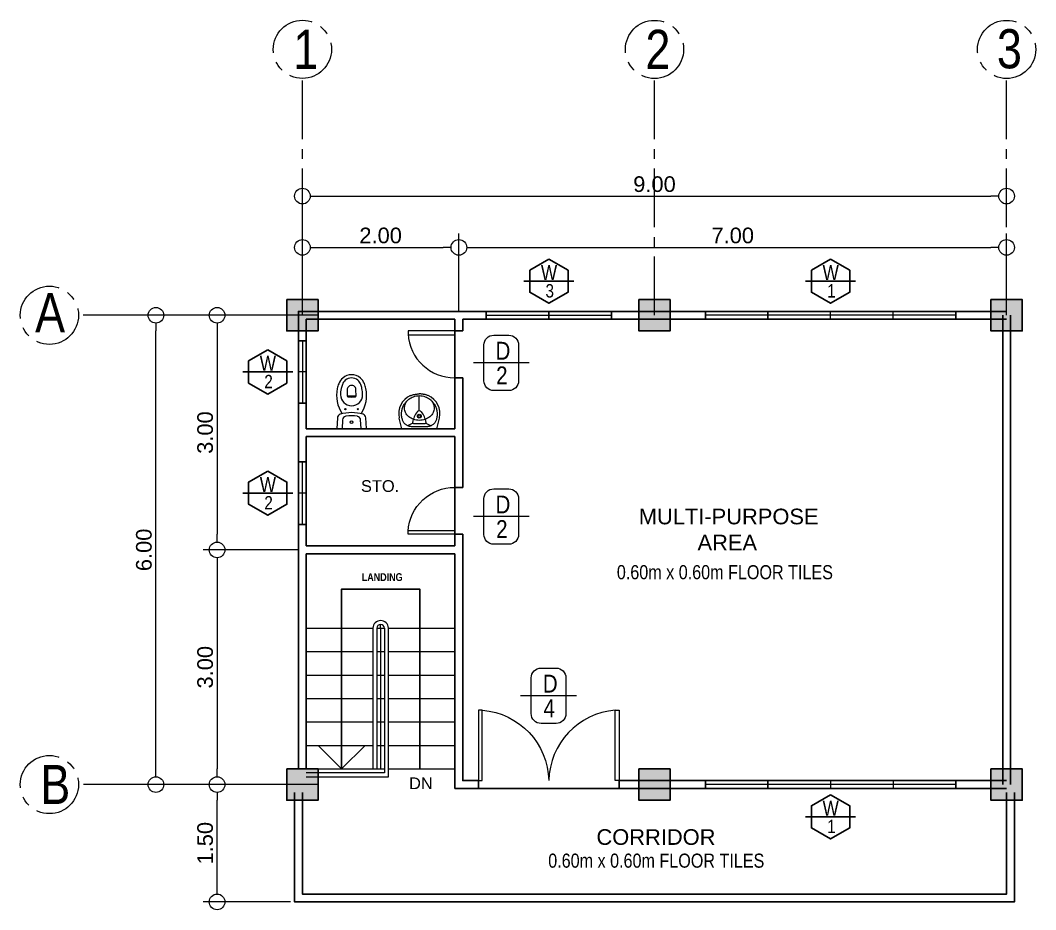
# Model space of a CAD drawing. Header units: metres. Extents: x -460 to 31334, y -1777 to 24987.
# Drawn here: x 50.23 to 63.21, y -796.49 to -785.12 of the extents above; entities that cross this region are included whole.
import ezdxf
from ezdxf.enums import TextEntityAlignment as Align

# ---------------------------------------------------------------- set-up
doc = ezdxf.new("R2010")
doc.units = ezdxf.units.M
doc.header["$MEASUREMENT"] = 0
doc.linetypes.add('CENTER2', pattern=[1.125, 0.75, -0.125, 0.125, -0.125])
doc.linetypes.add('HIDDEN', pattern=[0.375, 0.25, -0.125])
doc.layers.get('Defpoints').update_dxf_attribs({"color": 2})
for name, color, linetype in [('01 FURNITURE', 8, 'Continuous'), ('Anno_Door Sched', 1, 'Continuous'), ('Anno_Flr. Level', 1, 'Continuous'), ('Anno_Win&Dr Sched', 1, 'Continuous'), ('FURN', 8, 'Continuous'), ('wall', 7, 'Continuous')]:
    doc.layers.add(name, color=color, linetype=linetype)
for name, color, linetype, lineweight in [('Arch_Door', 1, 'Continuous', 18), ('COLUMNS', 5, 'Continuous', 25), ('DIM', 8, 'Continuous', 5), ('fix', 8, 'Continuous', 13)]:
    doc.layers.add(name, color=color, linetype=linetype, lineweight=lineweight)
doc.layers.add('DW', color=7, linetype='Continuous', lineweight=9, true_color=0xff0a0a)
doc.layers.add('DWS', color=7, linetype='Continuous', lineweight=15, true_color=0x0aff0a)
doc.styles.add('AN100', font='ARIALN.TTF', dxfattribs={"height": 0.25})
doc.styles.get("Standard").update_dxf_attribs({"font": 'arial.ttf'})
doc.dimstyles.get("Standard").update_dxf_attribs({"dimtxt": 0.2, "dimasz": 0.2, "dimexe": 0.18, "dimexo": 0.05, "dimgap": 0.05, "dimtad": 1, "dimzin": 0, "dimdsep": 46, "dimtxsty": 'Standard', "dimblk": 'DOTBLANK', "dimcen": 0.09, "dimclrd": 256, "dimclre": 256, "dimaunit": 1, "dimadec": 6, "dimazin": 0, "dimtfac": 1, "dimtix": 1, "dimtofl": 0, "dimtmove": 0, "dimatfit": 3, "dimfxl": 1, "dimtolj": 1, "dimtzin": 0, "dimlwd": -1, "dimlwe": -1, "dimarcsym": 0})

# ---------------------------------------------------------------- blocks, each defined once
blk = doc.blocks.new('_DotBlank')
at = {"color": 0, "linetype": 'ByBlock', "lineweight": -2}
blk.add_line((-0.5, 0), (-1, 0), dxfattribs=at)
blk.add_circle((0, 0), 0.5, dxfattribs=at)
blk = doc.blocks.new('*D681')
at = {"layer": 'Defpoints', "color": 0, "transparency": 16777216}
for p in [(53.835, -788.891), (52.745, -791.891), (53.835, -791.891)]:
    blk.add_point(p, dxfattribs=at)
at = {"layer": 'DIM', "transparency": 16777216}
for p, q in [((53.785, -788.891), (52.565, -788.891)), ((52.745, -789.091), (52.745, -791.691)), ((53.785, -791.891), (52.565, -791.891))]:
    blk.add_line(p, q, dxfattribs=at)
at = {"layer": 'DIM', "transparency": 16777216, "xscale": 0.2, "yscale": 0.2, "zscale": 0.2}
for p, rotation in [((52.745, -788.891), 90), ((52.745, -791.891), 270)]:
    blk.add_blockref('_DotBlank', p, dxfattribs=dict(at, rotation=rotation))
at = {"layer": 'DIM', "color": 0, "transparency": 16777216, "insert": (52.593, -790.391), "char_height": 0.2, "attachment_point": 5, "rotation": 90}
blk.add_mtext('\\A1;3.00', dxfattribs=at)
blk = doc.blocks.new('*D682')
at = {"layer": 'Defpoints', "color": 0, "transparency": 16777216}
for p in [(55.835, -788.024), (53.835, -788.891), (55.835, -788.891)]:
    blk.add_point(p, dxfattribs=at)
at = {"layer": 'DIM', "transparency": 16777216}
for p, q in [((53.835, -788.841), (53.835, -787.844)), ((55.835, -788.841), (55.835, -787.844)), ((54.035, -788.024), (55.635, -788.024))]:
    blk.add_line(p, q, dxfattribs=at)
at = {"layer": 'DIM', "transparency": 16777216, "xscale": 0.2, "yscale": 0.2, "zscale": 0.2, "rotation": 180}
blk.add_blockref('_DotBlank', (53.835, -788.024), dxfattribs=at)
at = {"layer": 'DIM', "transparency": 16777216, "xscale": 0.2, "yscale": 0.2, "zscale": 0.2}
blk.add_blockref('_DotBlank', (55.835, -788.024), dxfattribs=at)
at = {"layer": 'DIM', "color": 0, "transparency": 16777216, "insert": (54.835, -787.872), "char_height": 0.2, "attachment_point": 5}
blk.add_mtext('\\A1;2.00', dxfattribs=at)
blk = doc.blocks.new('*D672')
at = {"layer": 'Defpoints', "color": 0, "transparency": 16777216}
for p in [(62.835, -788.024), (55.835, -788.891), (62.835, -788.941)]:
    blk.add_point(p, dxfattribs=at)
at = {"layer": 'DIM', "transparency": 16777216}
for p, q in [((55.835, -788.841), (55.835, -787.844)), ((62.835, -788.891), (62.835, -787.844)), ((56.035, -788.024), (62.635, -788.024))]:
    blk.add_line(p, q, dxfattribs=at)
at = {"layer": 'DIM', "transparency": 16777216, "xscale": 0.2, "yscale": 0.2, "zscale": 0.2, "rotation": 180}
blk.add_blockref('_DotBlank', (55.835, -788.024), dxfattribs=at)
at = {"layer": 'DIM', "transparency": 16777216, "xscale": 0.2, "yscale": 0.2, "zscale": 0.2}
blk.add_blockref('_DotBlank', (62.835, -788.024), dxfattribs=at)
at = {"layer": 'DIM', "color": 0, "transparency": 16777216, "insert": (59.335, -787.872), "char_height": 0.2, "attachment_point": 5}
blk.add_mtext('\\A1;7.00', dxfattribs=at)
blk = doc.blocks.new('*D673')
at = {"layer": 'Defpoints', "color": 0, "transparency": 16777216}
for p in [(62.835, -787.368), (62.835, -787.744), (53.835, -787.924)]:
    blk.add_point(p, dxfattribs=at)
at = {"layer": 'DIM', "transparency": 16777216}
for p, q in [((53.835, -787.874), (53.835, -787.188)), ((62.835, -787.694), (62.835, -787.188)), ((54.035, -787.368), (62.635, -787.368))]:
    blk.add_line(p, q, dxfattribs=at)
at = {"layer": 'DIM', "transparency": 16777216, "xscale": 0.2, "yscale": 0.2, "zscale": 0.2, "rotation": 180}
blk.add_blockref('_DotBlank', (53.835, -787.368), dxfattribs=at)
at = {"layer": 'DIM', "transparency": 16777216, "xscale": 0.2, "yscale": 0.2, "zscale": 0.2}
blk.add_blockref('_DotBlank', (62.835, -787.368), dxfattribs=at)
at = {"layer": 'DIM', "color": 0, "transparency": 16777216, "insert": (58.335, -787.216), "char_height": 0.2, "attachment_point": 5}
blk.add_mtext('\\A1;9.00', dxfattribs=at)
blk = doc.blocks.new('*D674')
at = {"layer": 'Defpoints', "color": 0, "transparency": 16777216}
for p in [(53.835, -791.891), (52.745, -794.891), (53.635, -794.891)]:
    blk.add_point(p, dxfattribs=at)
at = {"layer": 'DIM', "transparency": 16777216}
for p, q in [((53.785, -791.891), (52.565, -791.891)), ((52.745, -792.091), (52.745, -794.691)), ((53.585, -794.891), (52.565, -794.891))]:
    blk.add_line(p, q, dxfattribs=at)
at = {"layer": 'DIM', "transparency": 16777216, "xscale": 0.2, "yscale": 0.2, "zscale": 0.2}
for p, rotation in [((52.745, -791.891), 90), ((52.745, -794.891), 270)]:
    blk.add_blockref('_DotBlank', p, dxfattribs=dict(at, rotation=rotation))
at = {"layer": 'DIM', "color": 0, "transparency": 16777216, "insert": (52.593, -793.391), "char_height": 0.2, "attachment_point": 5, "rotation": 90}
blk.add_mtext('\\A1;3.00', dxfattribs=at)
blk = doc.blocks.new('*D675')
at = {"layer": 'Defpoints', "color": 0, "transparency": 16777216}
for p in [(51.963, -788.891), (52.745, -788.891), (52.745, -794.891)]:
    blk.add_point(p, dxfattribs=at)
at = {"layer": 'DIM', "transparency": 16777216}
for p, q in [((52.695, -788.891), (51.783, -788.891)), ((51.963, -794.691), (51.963, -789.091)), ((52.695, -794.891), (51.783, -794.891))]:
    blk.add_line(p, q, dxfattribs=at)
at = {"layer": 'DIM', "transparency": 16777216, "xscale": 0.2, "yscale": 0.2, "zscale": 0.2}
for p, rotation in [((51.963, -788.891), 90), ((51.963, -794.891), 270)]:
    blk.add_blockref('_DotBlank', p, dxfattribs=dict(at, rotation=rotation))
at = {"layer": 'DIM', "color": 0, "transparency": 16777216, "insert": (51.81, -791.891), "char_height": 0.2, "attachment_point": 5, "rotation": 90}
blk.add_mtext('\\A1;6.00', dxfattribs=at)
blk = doc.blocks.new('A$C1BDC7D92')
at = {"layer": 'fix', "linetype": 'Continuous', "transparency": 33554687}
for p, q in [((0.043, 0.479), (0.007, 0.332)), ((0.523, 0.479), (0.043, 0.479)), ((0.523, 0.479), (0.558, 0.332))]:
    blk.add_line(p, q, dxfattribs=at)
at = {"layer": 'fix', "transparency": 33554687}
for p, q in [((0.193, 0.402), (0.122, 0.438)), ((0.372, 0.402), (0.443, 0.438))]:
    blk.add_line(p, q, dxfattribs=at)
at = {"layer": 'fix', "linetype": 'Continuous', "transparency": 33554687}
for points in [[(0.138, 0.075), (0.127, 0.083), (0.118, 0.091), (0.11, 0.099), (0.11, 0.099), (0.101, 0.108), (0.094, 0.118), (0.086, 0.127), (0.079, 0.137), (0.073, 0.148), (0.067, 0.159), (0.061, 0.17), (0.057, 0.181), (0.057, 0.181), (0.052, 0.193), (0.049, 0.204), (0.045, 0.216), (0.043, 0.229), (0.041, 0.241), (0.039, 0.253), (0.038, 0.266), (0.038, 0.278), (0.038, 0.278), (0.039, 0.291), (0.04, 0.304), (0.041, 0.316), (0.043, 0.328), (0.046, 0.34), (0.049, 0.352), (0.053, 0.362), (0.057, 0.372), (0.057, 0.372), (0.061, 0.382), (0.066, 0.39), (0.071, 0.398), (0.076, 0.405), (0.082, 0.412), (0.089, 0.418), (0.095, 0.423), (0.102, 0.428), (0.102, 0.428), (0.109, 0.432), (0.117, 0.436), (0.125, 0.439), (0.132, 0.442), (0.14, 0.445), (0.148, 0.447), (0.156, 0.449), (0.164, 0.45), (0.164, 0.45), (0.171, 0.451), (0.178, 0.452), (0.185, 0.452), (0.192, 0.453), (0.199, 0.453), (0.206, 0.453), (0.213, 0.453), (0.22, 0.453), (0.22, 0.453), (0.228, 0.453), (0.235, 0.453), (0.243, 0.453), (0.251, 0.453), (0.258, 0.453), (0.266, 0.453), (0.273, 0.453), (0.281, 0.453), (0.281, 0.453), (0.288, 0.453), (0.295, 0.453), (0.302, 0.453), (0.309, 0.453), (0.315, 0.453), (0.322, 0.453), (0.329, 0.453), (0.337, 0.453), (0.337, 0.453), (0.344, 0.453), (0.352, 0.453), (0.359, 0.453), (0.367, 0.453), (0.375, 0.453), (0.383, 0.452), (0.391, 0.451), (0.4, 0.45), (0.4, 0.45), (0.408, 0.449), (0.416, 0.447), (0.424, 0.445), (0.432, 0.442), (0.44, 0.439), (0.448, 0.436), (0.456, 0.432), (0.463, 0.428), (0.463, 0.428), (0.47, 0.423), (0.476, 0.418), (0.483, 0.412), (0.489, 0.405), (0.494, 0.398), (0.499, 0.39), (0.504, 0.382), (0.509, 0.372), (0.509, 0.372), (0.513, 0.362), (0.516, 0.352), (0.519, 0.34), (0.522, 0.328), (0.524, 0.316), (0.526, 0.304), (0.527, 0.291), (0.527, 0.278), (0.527, 0.278), (0.527, 0.266), (0.526, 0.253), (0.524, 0.241), (0.522, 0.229), (0.52, 0.216), (0.517, 0.204), (0.513, 0.193), (0.509, 0.181), (0.509, 0.181), (0.504, 0.17), (0.498, 0.159), (0.492, 0.148), (0.486, 0.137), (0.479, 0.127), (0.472, 0.118), (0.464, 0.108), (0.455, 0.099), (0.455, 0.099), (0.447, 0.091), (0.438, 0.083), (0.427, 0.075)], [(0.283, 0.234), (0.283, 0.169), (0.283, 0.103), (0.283, 0.025)]]:
    blk.add_lwpolyline(points, dxfattribs=at)
blk.add_lwpolyline([(0.283, 0.025, -0.082757), (0.203, 0.039, -0.090524), (0.138, 0.075, -0.104224), (0.093, 0.132, -0.116526), (0.078, 0.195, -0.116526), (0.093, 0.258, -0.104224), (0.138, 0.314, -0.090524), (0.203, 0.35, -0.082757), (0.283, 0.364, -0.082757), (0.362, 0.35, -0.090524), (0.427, 0.314, -0.104224), (0.472, 0.258, -0.116526), (0.487, 0.195, -0.116526), (0.472, 0.132, -0.104224), (0.427, 0.075, -0.090524), (0.362, 0.039, -0.082757)], format="xyb", close=True, dxfattribs=at)
blk.add_lwpolyline([(0.31, 0.247, 0.133789), (0.375, 0.393, 0.453405), (0.363, 0.406), (0.202, 0.406, 0.453405), (0.19, 0.393, 0.133789), (0.255, 0.247)], format="xyb", dxfattribs=at)
at = {"layer": 'fix', "transparency": 33554687}
for points in [[(0.16, 0.025), (0.17, 0.021), (0.18, 0.018), (0.188, 0.015), (0.195, 0.013), (0.202, 0.011), (0.208, 0.01), (0.214, 0.009), (0.219, 0.008), (0.225, 0.007), (0.231, 0.006), (0.238, 0.005), (0.245, 0.004), (0.253, 0.003), (0.262, 0.002), (0.271, 0.001), (0.283, 0)], [(0.405, 0.025), (0.395, 0.021), (0.386, 0.018), (0.377, 0.015), (0.37, 0.013), (0.363, 0.011), (0.357, 0.01), (0.351, 0.009), (0.346, 0.008), (0.34, 0.007), (0.334, 0.006), (0.327, 0.005), (0.32, 0.004), (0.312, 0.003), (0.304, 0.002), (0.294, 0.001), (0.283, 0)]]:
    blk.add_lwpolyline(points, dxfattribs=at)
at = {"layer": 'fix', "linetype": 'Continuous', "transparency": 33554687}
for radius in [0.0264, 0.0185]:
    blk.add_circle((0.283, 0.307), radius, dxfattribs=at)
for centre, radius, start, end in [((0.267, 0.269), 0.267, 166.4993, 246.3994), ((0.298, 0.269), 0.267, 293.6006, 13.5007), ((0.283, 0.269), 0.0353, 219.2954, 320.7046)]:
    blk.add_arc(centre, radius, start, end, dxfattribs=at)
at = {"layer": 'fix', "transparency": 33554687, "text_generation_flag": 4, "flags": 1}
for tag, p in [('ASCATNO', (0.283, 0.479)), ('ASCOLOR', (0.283, 0.469)), ('ASNAME', (0.283, 0.474))]:
    blk.add_attdef(tag, text='', height=0.00294, rotation=180, dxfattribs=at).set_placement(p, align=Align.MIDDLE)
blk = doc.blocks.new('A$C760102CB')
at = {"layer": 'fix', "transparency": 33554687}
for p, q in [((0.071, 0.69), (0.077, 0.579)), ((0.308, 0.578), (0.315, 0.69))]:
    blk.add_line(p, q, dxfattribs=at)
for points in [[(0.011, 0.552, 0.313572), (0.046, 0.507, 0.148983), (0.339, 0.506, 0.313572), (0.374, 0.551), (0.383, 0.69), (0.003, 0.69)], [(0.333, 0.256, 0.997252), (0.051, 0.257, 0.054268), (0.059, 0.177, 0.040235), (0.075, 0.124, 0.119968), (0.112, 0.071, 0.181516), (0.191, 0.041, 0.181516), (0.271, 0.07, 0.119968), (0.308, 0.123, 0.040235), (0.325, 0.177, 0.054268)], [(0.248, 0.271, 0.353967), (0.24, 0.281, 0.105376), (0.143, 0.281, 0.353967), (0.135, 0.272), (0.135, 0.193, 1), (0.248, 0.193)]]:
    blk.add_lwpolyline(points, format="xyb", close=True, dxfattribs=at)
blk.add_lwpolyline([(0.072, 0.5, 0.204199), (0.009, 0.177, 0.040235), (0.028, 0.115, 0.119968), (0.078, 0.043, 0.181516), (0.191, 0, 0.181516), (0.304, 0.042, 0.119968), (0.356, 0.114, 0.040235), (0.374, 0.176, 0.204199), (0.313, 0.499)], format="xyb", dxfattribs=at)
for centre, radius in [((0.193, 0.607), 0.0175), ((0.112, 0.44), 0.0075), ((0.272, 0.44), 0.0075)]:
    blk.add_circle(centre, radius, dxfattribs=at)
for centre, radius, start, end in [((0.127, 0.582), 0.05, 183.2724, 260.6544), ((0.194, 0.987), 0.461, 260.6544, 279.0654), ((0.259, 0.581), 0.05, 279.0654, 356.4474), ((0.191, 0.053), 0.219, 74.9202, 104.7996)]:
    blk.add_arc(centre, radius, start, end, dxfattribs=at)
blk = doc.blocks.new('*D683')
at = {"layer": 'Defpoints', "color": 0, "transparency": 16777216}
for p in [(52.745, -794.891), (53.635, -794.891), (53.735, -796.391)]:
    blk.add_point(p, dxfattribs=at)
at = {"layer": 'DIM', "transparency": 16777216}
for p, q in [((53.585, -794.891), (52.565, -794.891)), ((52.745, -796.191), (52.745, -795.091)), ((53.685, -796.391), (52.565, -796.391))]:
    blk.add_line(p, q, dxfattribs=at)
at = {"layer": 'DIM', "transparency": 16777216, "xscale": 0.2, "yscale": 0.2, "zscale": 0.2}
for p, rotation in [((52.745, -794.891), 90), ((52.745, -796.391), 270)]:
    blk.add_blockref('_DotBlank', p, dxfattribs=dict(at, rotation=rotation))
at = {"layer": 'DIM', "color": 0, "transparency": 16777216, "insert": (52.593, -795.641), "char_height": 0.2, "attachment_point": 5, "rotation": 90}
blk.add_mtext('\\A1;1.50', dxfattribs=at)
blk = doc.blocks.new('Door')
at = {"layer": 'Anno_Door Sched', "lineweight": 9, "ltscale": 0.5}
blk.add_line((12.7884, 558.3848), (12.3721, 558.3848), dxfattribs=at)
at = {"layer": 'Anno_Door Sched', "lineweight": 9}
blk.add_lwpolyline([(12.5239, 558.5915), (12.6366, 558.5915, -0.414214), (12.7096, 558.5185), (12.7096, 558.2511, -0.414214), (12.6366, 558.1781), (12.5239, 558.1781, -0.414214), (12.4509, 558.2511), (12.4509, 558.5185, -0.414214)], format="xyb", close=True, dxfattribs=at)
at = {"layer": 'Anno_Door Sched', "linetype": 'Continuous', "insert": (12.5376, 558.5418), "char_height": 0.1333, "width": 0.065087, "attachment_point": 1, "style": 'AN100'}
blk.add_mtext('D', dxfattribs=at)

msp = doc.modelspace()

# ---------------------------------------------------------------- hatches: boundary and pattern name
at = {"layer": 'COLUMNS'}
h = msp.add_hatch(color=256, dxfattribs=at)
h.dxf.hatch_style = 1
h.paths.add_polyline_path([(53.63531, -788.69118), (54.03531, -788.69118), (54.03531, -789.09118), (53.63531, -789.09118)])
h = msp.add_hatch(color=256, dxfattribs=at)
h.dxf.hatch_style = 1
h.paths.add_polyline_path([(58.13531, -788.69118), (58.53531, -788.69118), (58.53531, -789.09118), (58.13531, -789.09118)])
h = msp.add_hatch(color=256, dxfattribs=at)
h.dxf.hatch_style = 1
h.paths.add_polyline_path([(62.63531, -788.69118), (63.03531, -788.69118), (63.03531, -789.09118), (62.63531, -789.09118)])
h = msp.add_hatch(color=256, dxfattribs=at)
h.dxf.hatch_style = 1
h.paths.add_polyline_path([(53.63531, -794.69118), (54.03531, -794.69118), (54.03531, -795.09118), (53.63531, -795.09118)])
h = msp.add_hatch(color=256, dxfattribs=at)
h.dxf.hatch_style = 1
h.paths.add_polyline_path([(58.13531, -794.69118), (58.53531, -794.69118), (58.53531, -795.09118), (58.13531, -795.09118)])
h = msp.add_hatch(color=256, dxfattribs=at)
h.dxf.hatch_style = 1
h.paths.add_polyline_path([(62.63531, -794.69118), (63.03531, -794.69118), (63.03531, -795.09118), (62.63531, -795.09118)])

# ---------------------------------------------------------------- linework, layer by layer
at = {"color": 252, "true_color": 0x8c8c8c}
msp.add_lwpolyline([(54.33531, -794.69118), (54.33531, -792.39118), (55.33531, -792.39118), (55.33531, -794.69118)], dxfattribs=at)
at = {"color": 252, "lineweight": 5, "ltscale": 10, "true_color": 0x8c8c8c}
for points in [[(54.88531, -792.89118), (54.88531, -794.74118), (53.88531, -794.74118)], [(53.88531, -794.79118), (54.93531, -794.79118), (54.93531, -792.89118)], [(54.73531, -792.89118), (54.73531, -794.69118)], [(54.78531, -792.89118), (54.78531, -794.69118)]]:
    msp.add_lwpolyline(points, dxfattribs=at)
at = {"color": 13, "lineweight": 9, "ltscale": 10, "true_color": 0xf45b43}
for points in [[(53.88531, -792.89118), (54.73545, -792.89118)], [(54.78531, -792.89118), (54.83531, -792.89118)], [(54.83531, -792.89118), (54.83531, -792.84474)], [(54.83531, -792.89118), (54.83531, -794.69118)], [(54.83531, -792.89118), (54.88531, -792.89118)], [(54.93517, -792.89118), (55.78531, -792.89118)], [(53.88531, -793.19118), (54.73531, -793.19118)], [(54.78531, -793.19118), (54.83531, -793.19118)], [(53.88531, -793.49118), (54.73531, -793.49118)], [(54.78531, -793.49118), (54.83531, -793.49118)], [(53.88531, -793.79118), (54.73531, -793.79118)], [(54.78531, -793.79118), (54.83531, -793.79118)], [(53.88531, -794.09118), (54.73531, -794.09118)], [(54.78531, -794.09118), (54.83531, -794.09118)], [(53.88531, -794.39118), (54.73531, -794.39118)], [(54.78531, -794.39118), (54.83531, -794.39118)], [(53.88531, -794.69118), (54.83531, -794.69118)]]:
    msp.add_lwpolyline(points, dxfattribs=at)
at = {"color": 252, "lineweight": 5, "ltscale": 10, "true_color": 0x8c8c8c}
for points in [[(54.93517, -792.89118, 0.96570808), (54.73545, -792.89118, 0.92882439)], [(54.88531, -792.89118, 0.92882439), (54.78531, -792.89118, -0.36860999)]]:
    msp.add_lwpolyline(points, format="xyb", dxfattribs=at)
at = {"color": 13, "linetype": 'HIDDEN', "lineweight": 9, "ltscale": 10, "true_color": 0xf45b43}
for points in [[(54.83531, -793.19118), (54.88531, -793.19118)], [(54.93531, -793.19118), (55.78531, -793.19118)], [(54.83531, -793.49118), (54.88531, -793.49118)], [(54.93531, -793.49118), (55.78531, -793.49118)], [(54.83531, -793.79118), (54.88531, -793.79118)], [(54.93531, -793.79118), (55.78531, -793.79118)], [(54.83531, -794.09118), (54.88531, -794.09118)], [(54.93531, -794.09118), (55.78531, -794.09118)], [(54.83531, -794.39118), (54.88531, -794.39118)], [(54.93531, -794.39118), (55.78531, -794.39118)], [(54.83531, -794.69118), (54.88531, -794.69118)], [(54.93531, -794.69118), (55.78531, -794.69118)]]:
    msp.add_lwpolyline(points, dxfattribs=at)
msp.add_lwpolyline([(54.03531, -794.39118), (54.33531, -794.69118), (54.63531, -794.39118)])
at = {"color": 13, "true_color": 0xf45b43}
for points in [[(53.73531, -794.99118), (53.73531, -796.39118), (62.93531, -796.39118), (62.93531, -794.99118)], [(53.83531, -794.99118), (53.83531, -796.29118), (62.83531, -796.29118), (62.83531, -794.99118)]]:
    msp.add_lwpolyline(points, dxfattribs=at)
at = {"layer": '01 FURNITURE', "color": 18, "linetype": 'CENTER2', "lineweight": 9, "true_color": 0x000000}
for p, q in [((53.83531, -788.89118), (53.83531, -785.86382)), ((58.33531, -788.89118), (58.33531, -785.86426)), ((62.83531, -788.89118), (62.83531, -785.8647))]:
    msp.add_line(p, q, dxfattribs=at)
for points in [[(54.03531, -788.89118), (50.97367, -788.89118)], [(54.0381, -794.89118), (50.97367, -794.89118)]]:
    msp.add_lwpolyline(points, dxfattribs=at)
for centre in [(53.83531, -785.4919), (58.33531, -785.49234), (62.83531, -785.49234), (50.60176, -788.89118), (50.60176, -794.89118)]:
    msp.add_circle(centre, 0.37192, dxfattribs=at)
at = {"layer": 'Anno_Win&Dr Sched', "color": 1}
for p, q in [((56.66625, -788.45598), (57.30437, -788.45598)), ((60.26625, -788.45598), (60.90437, -788.45598)), ((53.07283, -789.61618), (53.71095, -789.61618)), ((53.07283, -791.16618), (53.71095, -791.16618)), ((60.26625, -795.30408), (60.90437, -795.30408))]:
    msp.add_line(p, q, dxfattribs=at)
for points in [[(56.98531, -788.17344), (56.74062, -788.31471), (56.74062, -788.59726), (56.98531, -788.73853), (57.23, -788.59726), (57.23, -788.31471)], [(60.58531, -788.17344), (60.34062, -788.31471), (60.34062, -788.59726), (60.58531, -788.73853), (60.83, -788.59726), (60.83, -788.31471)], [(53.39189, -789.33363), (53.14719, -789.4749), (53.14719, -789.75745), (53.39189, -789.89872), (53.63658, -789.75745), (53.63658, -789.4749)], [(53.39189, -790.88363), (53.14719, -791.0249), (53.14719, -791.30745), (53.39189, -791.44872), (53.63658, -791.30745), (53.63658, -791.0249)], [(60.58531, -795.02153), (60.34062, -795.16281), (60.34062, -795.44536), (60.58531, -795.58663), (60.83, -795.44536), (60.83, -795.16281)]]:
    msp.add_lwpolyline(points, close=True, dxfattribs=at)
at = {"layer": 'COLUMNS'}
for points in [[(53.63531, -788.69118), (54.03531, -788.69118), (54.03531, -789.09118), (53.63531, -789.09118)], [(58.13531, -788.69118), (58.53531, -788.69118), (58.53531, -789.09118), (58.13531, -789.09118)], [(62.63531, -788.69118), (63.03531, -788.69118), (63.03531, -789.09118), (62.63531, -789.09118)], [(53.63531, -794.69118), (54.03531, -794.69118), (54.03531, -795.09118), (53.63531, -795.09118)], [(58.13531, -794.69118), (58.53531, -794.69118), (58.53531, -795.09118), (58.13531, -795.09118)], [(62.63531, -794.69118), (63.03531, -794.69118), (63.03531, -795.09118), (62.63531, -795.09118)]]:
    msp.add_lwpolyline(points, close=True, dxfattribs=at)
at = {"layer": 'DW'}
for points in [[(56.18531, -788.89118), (57.78531, -788.89118)], [(56.98531, -788.94118), (56.98531, -788.84118)], [(62.18531, -788.89118), (58.98531, -788.89118)], [(59.78531, -788.94118), (59.78531, -788.84118)], [(60.58531, -788.94118), (60.58531, -788.84118)], [(61.38531, -788.94118), (61.38531, -788.84118)], [(53.83531, -789.21618), (53.83531, -790.01618)], [(53.88531, -789.61618), (53.78531, -789.61618)], [(53.83531, -791.56618), (53.83531, -790.76618)], [(53.88531, -791.16618), (53.78531, -791.16618)], [(59.78531, -794.84118), (59.78531, -794.94118)], [(60.58531, -794.84118), (60.58531, -794.94118)], [(61.38531, -794.84118), (61.38531, -794.94118)], [(62.18531, -794.89118), (58.98531, -794.89118)]]:
    msp.add_lwpolyline(points, dxfattribs=at)
for points in [[(55.78531, -789.09118), (55.18531, -789.09118), (55.18531, -789.14118), (55.78531, -789.14118)], [(55.78531, -791.69118), (55.18531, -791.69118), (55.18531, -791.64118), (55.78531, -791.64118)], [(56.08421, -794.84118), (56.13421, -794.84118), (56.13421, -793.94118), (56.08421, -793.94118)], [(57.88421, -794.84118), (57.83421, -794.84118), (57.83421, -793.94118), (57.88421, -793.94118)]]:
    msp.add_lwpolyline(points, close=True, dxfattribs=at)
at = {"layer": 'DWS'}
for points in [[(55.18494, -789.12902, 0.39758741), (55.78457, -789.69118, 0.39758741)], [(55.18494, -791.65333, -0.39758741), (55.78457, -791.09118, -0.39758741)], [(56.13531, -793.94118, -0.38521263), (56.98421, -794.84118, -2.65601721)], [(57.83311, -793.94118, 0.38521263), (56.98421, -794.84118, 2.65601721)]]:
    msp.add_lwpolyline(points, format="xyb", dxfattribs=at)
at = {"layer": 'wall'}
for points in [[(53.78531, -794.69118), (53.78531, -788.84118), (62.83531, -788.84118)], [(56.18531, -788.94118), (56.18531, -788.84118)], [(56.98531, -788.94118), (56.98531, -788.84118)], [(57.78531, -788.94118), (57.78531, -788.84118)], [(58.98531, -788.94118), (58.98531, -788.84118)], [(59.78531, -788.94118), (59.78531, -788.84118)], [(62.18531, -788.94118), (62.18531, -788.84118)], [(62.78531, -788.89118), (62.78531, -794.89118)], [(62.88531, -788.89118), (62.88531, -794.89118)], [(53.88531, -790.34118), (53.88531, -788.94118), (55.78531, -788.94118)], [(55.78531, -788.94118), (55.78531, -790.34118)], [(55.88531, -788.94118), (62.83531, -788.94118)], [(55.88531, -788.94118), (55.88531, -789.09118)], [(55.78531, -789.09118), (55.88531, -789.09118)], [(53.88531, -789.21618), (53.78531, -789.21618)], [(55.78531, -789.69118), (55.88531, -789.69118)], [(55.88531, -789.69118), (55.88531, -791.09118)], [(53.88531, -790.01618), (53.78531, -790.01618)], [(53.88531, -790.34118), (55.78531, -790.34118)], [(53.88531, -791.84118), (53.88531, -790.44118)], [(53.88531, -790.44118), (55.78531, -790.44118)], [(55.78531, -790.44118), (55.78531, -791.84118)], [(53.88531, -790.76618), (53.78531, -790.76618)], [(55.78531, -791.09118), (55.88531, -791.09118)], [(53.88531, -791.56618), (53.78531, -791.56618)], [(55.78531, -791.69118), (55.88531, -791.69118)], [(55.88531, -791.69118), (55.88531, -794.84118), (56.08421, -794.84118)], [(53.88531, -791.84118), (55.78531, -791.84118)], [(53.88531, -794.69118), (53.88531, -791.94118)], [(53.88531, -791.94118), (55.78531, -791.94118)], [(55.78531, -791.94118), (55.78531, -794.94118), (62.83531, -794.94118)], [(56.08421, -794.84118), (56.08421, -794.94118)], [(57.88421, -794.84118), (62.83531, -794.84118)], [(57.88421, -794.84118), (57.88421, -794.94118)], [(58.13531, -794.84118), (58.28531, -794.84118)], [(58.98531, -794.84118), (58.98531, -794.94118)], [(59.78531, -794.84118), (59.78531, -794.94118)], [(62.18531, -794.84118), (62.18531, -794.94118)]]:
    msp.add_lwpolyline(points, dxfattribs=at)

# ---------------------------------------------------------------- block references
at = {"layer": 'Arch_Door', "linetype": 'Continuous', "xscale": 1.713427498608199, "yscale": 1.713427498608199, "zscale": 1.713427498608199}
for p in [(34.82158, -1746.25148), (34.82158, -1748.21694), (35.42597, -1750.5076)]:
    msp.add_blockref('Door', p, dxfattribs=at)
at = {"layer": 'fix', "lineweight": 18, "transparency": 33554687, "xscale": 0.930641941635642, "yscale": 0.930641941635642, "zscale": 0.930641941635642, "rotation": 180.000118677427}
msp.add_blockref('A$C1BDC7D92', (55.59284, -789.89578), dxfattribs=at)
at = {"layer": 'FURN', "lineweight": 18, "transparency": 33554687, "rotation": 180.2258194888933}
msp.add_blockref('A$C760102CB', (54.65444, -789.65042), dxfattribs=at)

# ---------------------------------------------------------------- texts
at = {"attachment_point": 1}
for s, width, insert, char_height in [('\\pi0.06386;STO.', 0.58907, (54.51975, -790.99956), 0.15), ('\\pi-0.22075;MULTI-PURPOSE \\P\\pi0.52952;AREA', 1.820297, (58.35552, -791.36388), 0.2), ('\\pi0.15988;DN', 0.58907, (55.03858, -794.80007), 0.15), ('\\pi0.15831;CORRIDOR', 1.820297, (57.43518, -795.46202), 0.2)]:
    msp.add_mtext_dynamic_manual_height_columns(s, width=width, gutter_width=1, heights=[0], dxfattribs=dict(at, insert=insert, char_height=char_height))
at = {"layer": 'Anno_Flr. Level', "color": 1, "lineweight": 9, "attachment_point": 1}
for s, insert, char_height, width in [('\\A1;\\pi0.15516;{\\fArial Narrow|b0|i0|c0|p34;0.60m x 0.60m FLOOR TILES }', (57.6989, -792.08599), 0.18, 3.0536596), ('\\A1;\\pi0.07871;{\\fArial Narrow|b1|i0|c0|p34;LANDING }', (54.51523, -792.18892), 0.1, 0.6633458), ('\\A1;\\pi0.15516;{\\fArial Narrow|b0|i0|c0|p34;0.60m x 0.60m FLOOR TILES }', (56.82182, -795.77404), 0.18, 3.0536596)]:
    msp.add_mtext(s, dxfattribs=dict(at, insert=insert, char_height=char_height, width=width))
at = {"layer": 'Anno_Win&Dr Sched', "char_height": 0.1918577, "width": 0.2241403, "attachment_point": 1}
for insert in [(56.8837, -788.24933), (60.4837, -788.24933), (53.29027, -789.40953), (53.29027, -790.95953), (60.4837, -795.09743)]:
    msp.add_mtext('{\\fArial Narrow|b0|i0|c0|p34;W}', dxfattribs=dict(at, insert=insert))
at = {"layer": 'Arch_Door', "color": 5, "linetype": 'Continuous', "attachment_point": 1, "style": 'AN100'}
for s, insert, char_height, width in [('{\\C3;1}', (53.71966, -785.24098), 0.5, 0.1151731), ('{\\C3;2}', (58.21966, -785.24142), 0.5, 0.1151731), ('{\\C3;3}', (62.71201, -785.23377), 0.5, 0.1151731), ('3', (56.94187, -788.49354), 0.17054, 0.0832498), ('1', (60.54187, -788.49354), 0.17054, 0.0832498), ('{\\C3;A}', (50.41952, -788.60812), 0.5, 0.1151731), ('2', (56.31144, -789.54551), 0.22846, 0.1115221), ('2', (53.34844, -789.65373), 0.17054, 0.0832498), ('2', (53.34844, -791.20373), 0.17054, 0.0832498), ('2', (56.31144, -791.51097), 0.22846, 0.1115221), ('4', (56.91583, -793.80163), 0.22846, 0.1115221), ('{\\C3;B}', (50.48611, -794.64025), 0.5, 0.1151731), ('1', (60.54187, -795.34163), 0.17054, 0.0832498)]:
    msp.add_mtext(s, dxfattribs=dict(at, insert=insert, char_height=char_height, width=width))

# ---------------------------------------------------------------- dimensions: what is measured, and where the dimension line sits
at = {"layer": 'DIM', "color": 0}
for base, p1, p2, picture, middle in [((62.83531, -787.36827), (53.83531, -787.92406), (62.83531, -787.74406), '*D673', (58.33531, -787.21615)), ((55.83531, -788.02406), (53.83531, -788.89118), (55.83531, -788.89118), '*D682', (54.83531, -787.87195)), ((62.83531, -788.02406), (55.83531, -788.89118), (62.83531, -788.94118), '*D672', (59.33531, -787.87195))]:
    dim = msp.add_linear_dim(base=base, p1=p1, p2=p2, dimstyle='Standard', dxfattribs=at)
    dim.commit()
    dim.dimension.update_dxf_attribs({"geometry": picture, "text_midpoint": middle})
for base, p1, p2, angle, picture, middle in [((51.96252, -788.89118), (52.74477, -794.89118), (52.74477, -788.89118), 90, '*D675', (51.81041, -791.89118)), ((52.74477, -791.89118), (53.83531, -788.89118), (53.83531, -791.89118), 90, '*D681', (52.59259, -790.39118)), ((52.74477, -794.89118), (53.83531, -791.89118), (53.63531, -794.89118), 90, '*D674', (52.59259, -793.39118)), ((52.74477, -794.89118), (53.73531, -796.39118), (53.63531, -794.89118), 270, '*D683', (52.59266, -795.64118))]:
    dim = msp.add_linear_dim(base=base, p1=p1, p2=p2, angle=angle, dimstyle='Standard', dxfattribs=at)
    dim.commit()
    dim.dimension.update_dxf_attribs({"geometry": picture, "text_midpoint": middle})

doc.saveas('drawing.dxf')
